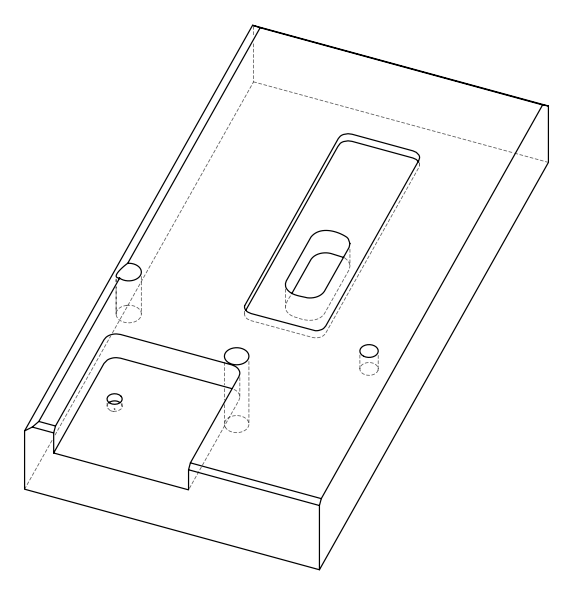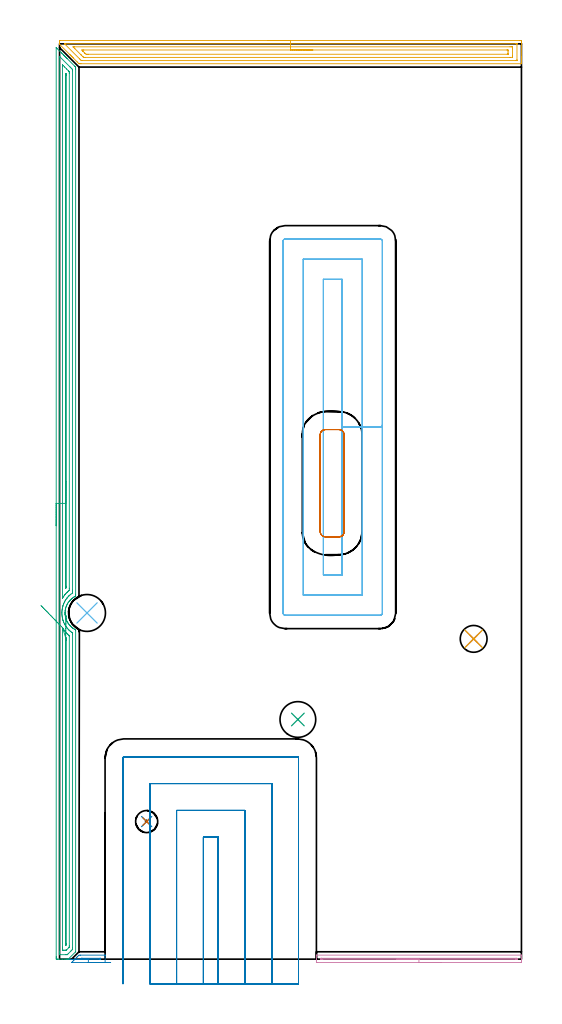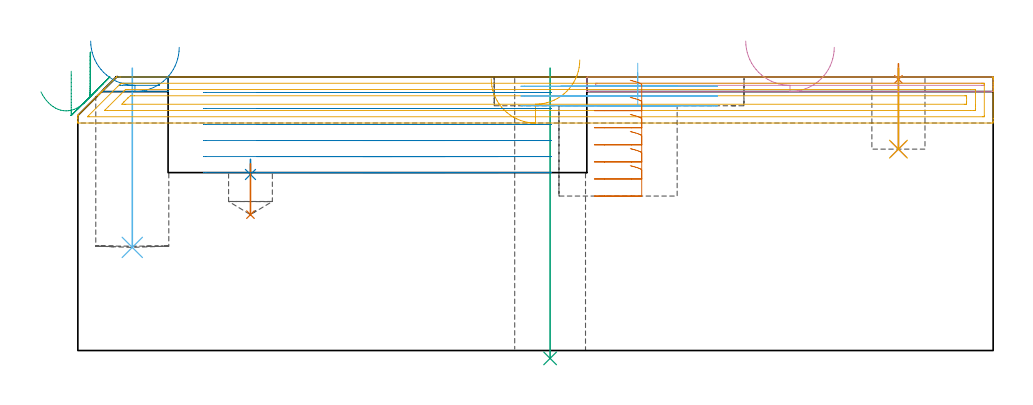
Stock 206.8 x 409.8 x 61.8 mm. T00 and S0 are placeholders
(PLAN: 14 operations, 8 tool changes, 44.6 min)
(1 SPOT_DRILL | STEP1POCKET | NXT0321_9005460120000 | 0.03 min | 2 mm3)
(2 SPOT_DRILL_1 | STEP1POCKET_2 | NXT0321_9005460120000 | 0.03 min | 2358 mm3)
(3 INDEXABLE_INSERT_DRILL_THROUGH_HOLE_FROM_SOLID | STEP1HOLE | NXT0302_003 | 0.26 min | 12370 mm3)
(4 DRILL_BLIND_HOLE_INTO_CENTER | STEP1POCKET | UGT0301_198 | 0.07 min | 714 mm3)
(5 DRILL_TO_ENLARGE_BLIND_HOLE | STEP1POCKET | UGT0301_373 | 0.07 min | 1121 mm3)
(6 INDEXABLE_INSERT_DRILL_BLIND_HOLE_FROM_SOLID | STEP1POCKET_1 | NXT0302_004 | 0.16 min | 8174 mm3)
(7 DRILL_BLIND_HOLE_INTO_CENTER_1 | STEP1POCKET_2 | UGT0301_494 | 0.05 min | 630 mm3)
(8 AREA_MILL | FG_CHAMFER_SURFACE | UGT0205_001 | 0.36 min | 108 mm3)
(9 AREA_MILL_1 | FG_CHAMFER_SURFACE_1 | UGT0205_001 | 12.99 min | 15389 mm3)
(10 AREA_MILL_2 | FG_CHAMFER_SURFACE_2 | UGT0205_001 | 1.61 min | 513 mm3)
(11 AREA_MILL_3 | FG_CHAMFER_SURFACE_3 | UGT0205_001 | 6.74 min | 10902 mm3)
(12 MILL_RECTANGULAR_POCKET | POCKET_RECTANGULAR_STRAIGHT | NXT0201_011 | Follow Part, ap 3, ae 75% | 6.72 min | 65895 mm3)
(13 MILL_RECTANGULAR_POCKET_1 | POCKET_RECTANGULAR_STRAIGHT_1 | UGT0201_010 | Follow Part, ap 4, ae 75% | 2.03 min | 33004 mm3)
(14 MILL_SLOT | SLOT_PARTIAL_RECTANGULAR | UGT0201_010 | Follow Part, ap 4, ae 75% | 13.45 min | 198446 mm3)
(TOOL NXT0321_9005460120000 | NC Spot Drill, 142deg, 12mm, Carbide, Uncoated | D12 PA142 FL30 Z2)
(TOOL NXT0302_003 | Index. Insert Drill 16mm [880-D1600L20-05] | D16 PA176 FL80 Z2)
(TOOL UGT0301_198 | Twist Drill 7.9 mm | D7.9 PA118 FL73 Z2)
(TOOL UGT0301_373 | Twist Drill Flat Bottom 12 mm | D12 PA180 FL101 Z2)
(TOOL NXT0302_004 | Index. Insert Drill 16.5mm [880-D1650L20-05] | D16.5 PA176 FL83 Z2)
(TOOL UGT0301_494 | Carbide Drill 9.9 mm | D9.9 PA118 FL87 Z2)
(TOOL UGT0205_001 | Chamfer Mill 20 x 3 x 45 deg. | D20 FL50 Z2)
(TOOL NXT0201_011 | ENDMILL 12mm [2P460-1200-NA 1630] | D12 FL38 Z6)
(TOOL UGT0201_010 | End Mill 16 mm | D16 FL22 Z2)
(OP 1 SPOT_DRILL)
G17 G21 G94 G90
T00 M6
G54
G17 G0 G90 X185.4 Y143.4 S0 M3
G43 Z71.8 H0
G94 G81 G98 Z61.275 F250. R64.8
G80
M5
M2
(OP 2 SPOT_DRILL_1)
G17 G21 G94 G90
T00 M6
G54
G17 G0 G90 X39. Y61.6 S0 M3
G43 Z71.8 H0
G94 G81 G98 Z39.774 F250. R43.2
G80
M5
M2
(OP 3 INDEXABLE_INSERT_DRILL_THROUGH_HOLE_FROM_SOLID)
G17 G21 G94 G90
T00 M6
G54
G17 G0 G90 X106.7 Y107.3 S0 M3
G43 Z71.8 H1
G94 G81 G98 Z-1.779 F250. R63.8
G80
M5
M2
(OP 4 DRILL_BLIND_HOLE_INTO_CENTER)
G17 G21 G94 G90
T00 M6
G54
G17 G0 G90 X185.4 Y143.4 S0 M3
G43 Z71.8 H0
G94 G81 G98 Z45.5 F250. R63.8
G80
M5
M2
(OP 5 DRILL_TO_ENLARGE_BLIND_HOLE)
G17 G21 G94 G90
T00 M6
G54
G17 G0 G90 X185.4 Y143.4 S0 M3
G43 Z71.8 H0
G94 G81 G98 Z45.5 F250. R63.8
G80
M5
M2
(OP 6 INDEXABLE_INSERT_DRILL_BLIND_HOLE_FROM_SOLID)
G17 G21 G94 G90
T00 M6
G54
G17 G0 G90 X12.3 Y155. S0 M3
G43 Z71.8 H1
G94 G81 G98 Z23.3 F250. R63.8
G80
M5
M2
(OP 7 DRILL_BLIND_HOLE_INTO_CENTER_1)
G17 G21 G94 G90
T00 M6
G54
G17 G0 G90 X39. Y61.6 S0 M3
G43 Z71.8 H0
G94 G81 G98 Z30.7 F250. R42.2
G80
M5
M2
(OP 8 AREA_MILL)
G17 G21 G94 G90
T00 M6
G54
G17 G0 G90 X22.9 Y-1.5 S1061 M3
G43 Z71.8 H0
Z68.5
G94 G1 X22.862 Z67.628 F250.
X22.748 Z66.763
X22.559 Z65.912
X22.297 Z65.08
X21.963 Z64.274
X21.56 Z63.5
X21.091 Z62.764
X20.56 Z62.072
X19.971 Z61.429
X19.328 Z60.839
X18.636 Z60.308
X17.9 Z59.84
X17.126 Z59.437
X16.32 Z59.103
X15.488 Z58.841
X14.636 Z58.652
X13.771 Z58.538
X12.9 Z58.5
X5.409 Y-1.499 Z58.499
X5.408 Y-1.497 Z58.501
X5.409 Y-1.491 Z58.507
X5.849 Y-1.049 Z58.948
X6.191 Y-0.709 Z59.291
X6.384 Y-0.516 Z59.484
X6.902 Y0.004 Z59.999
X7.171 Y0.271 Z60.271
X7.242 Y0.342 Z60.342
X7.775 Y0.878 Z60.873
X8.053 Y1.153 Z61.153
X8.101 Y1.201 Z61.201
X8.548 Y1.647 Z61.647
X8.705 Y1.798 Z61.788
X9.375 Y1.8 Z61.8
X20.391
X20.394 Y1.797 Z61.796
X20.4 Y1.786 Z61.786
Y-1.493 Z58.506
X20.391 Y-1.5 Z58.5
X12.9
Y-0.086 Z59.914
X10.052 Y-0.085 Z59.915
X9.566 Y-0.081 Z59.919
X9.375 Y-0.079 Z59.921
X9.353 Y-0.009 Z59.991
X9.375 Y0.02 Z60.02
X9.659 Y0.305 Z60.305
X9.721 Y0.362 Z60.362
X9.742 Y0.379 Z60.379
X9.769 Y0.381 Z60.381
X9.832 Y0.383 Z60.383
X10.087 Y0.385 Z60.385
X10.256 Y0.386 Z60.386
X17.985 Y0.385 Z60.385
X18.188
X18.394 Y0.382 Z60.382
X18.396 Y0.381 Z60.381
X18.399 Y0.378 Z60.378
X18.394 Y0.045 Z60.045
X18.39 Y-0.059 Z59.941
X18.387 Y-0.079 Z59.921
X18.365 Y-0.081 Z59.919
X18.307 Y-0.084 Z59.916
X18.188 Y-0.085 Z59.915
X17.985 Y-0.086 Z59.914
X12.9
X12.028 Z59.952
X11.163 Z60.066
X10.312 Z60.255
X9.48 Z60.517
X8.674 Z60.851
X7.9 Z61.254
X7.164 Z61.723
X6.472 Z62.254
X5.829 Z62.843
X5.239 Z63.486
X4.708 Z64.178
X4.24 Z64.914
X3.837 Z65.688
X3.503 Z66.494
X3.241 Z67.326
X3.052 Z68.178
X2.938 Z69.043
X2.9 Z69.914
G0 Z71.8
M5
M2
(OP 9 AREA_MILL_1)
G17 G21 G94 G90
T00 M6
G54
G17 G0 G90 X-1.5 Y194.05 S1061 M3
G43 Z71.8 H0
Z63.1
G94 G1 Y194.088 Z62.228 F250.
Y194.202 Z61.363
Y194.391 Z60.512
Y194.653 Z59.68
Y194.987 Z58.874
Y195.39 Z58.1
Y195.859 Z57.364
Y196.39 Z56.672
Y196.979 Z56.029
Y197.622 Z55.44
Y198.314 Z54.908
Y199.05 Z54.44
Y199.824 Z54.037
Y200.63 Z53.703
Y201.462 Z53.441
Y202.314 Z53.252
Y203.179 Z53.138
Y204.05 Z53.1
X-1.499 Y408.067 Z53.099
X-1.494 Y408.083 Z53.104
X-1.47 Y408.067 Z53.128
X-1.368 Y407.969 Z53.23
X-1.313 Y407.914 Z53.286
X-1.168 Y407.769 Z53.431
X0.756 Y405.844 Z55.356
X1.094 Y405.508 Z55.691
X1.588 Y405.012 Z56.188
X1.813 Y404.789 Z56.41
X1.972 Y404.63 Z56.567
X2.126 Y404.475 Z56.724
X2.26 Y404.341 Z56.858
X2.411 Y404.191 Z57.006
X2.557 Y404.044 Z57.155
X2.707 Y403.894 Z57.305
X2.85 Y403.752 Z57.446
X2.988 Y403.613 Z57.586
X3.154 Y403.447 Z57.752
X3.289 Y403.313 Z57.885
X3.419 Y403.182 Z58.017
X6.8 Y399.8 Z61.399
X7.173 Y399.424 Z61.773
X7.193 Y399.4 Z61.793
X7.2 Y398.529 Z61.8
Y163.366
X7.194 Y162.537 Z61.792
X7.08 Y162.472 Z61.679
X6.8 Y162.315 Z61.399
X6.531 Y162.165 Z61.13
X6.361 Y162.057 Z60.96
X6.102 Y161.893 Z60.702
X5.684 Y161.597 Z60.284
X5.661 Y161.578 Z60.261
X5.483 Y161.422 Z60.079
X5.317 Y161.28 Z59.915
X5.215 Y161.192 Z59.814
X4.787 Y160.789 Z59.386
X4.706 Y160.703 Z59.305
X4.572 Y160.546 Z59.172
X4.459 Y160.412 Z59.057
X4.332 Y160.264 Z58.932
X4.325 Y160.254 Z58.925
X3.979 Y159.81 Z58.577
X3.915 Y159.717 Z58.513
X3.874 Y159.653 Z58.472
X3.665 Y159.321 Z58.263
X3.431 Y158.916 Z58.031
X3.23 Y158.502 Z57.825
X3.206 Y158.448 Z57.8
X3.042 Y158.082 Z57.641
X3.013 Y158.001 Z57.61
X2.996 Y157.953 Z57.594
X2.867 Y157.577 Z57.466
X2.735 Y157.129 Z57.332
X2.63 Y156.683 Z57.228
X2.549 Y156.235 Z57.147
X2.547 Y156.213 Z57.144
X2.528 Y156.06 Z57.126
X2.496 Y155.788 Z57.09
X2.465 Y155.341 Z57.061
X2.463 Y155.052 Z57.053
X2.462 Y154.968
X2.46 Y154.894
X2.478 Y154.447 Z57.072
X2.481 Y154.424 Z57.074
X2.492 Y154.282 Z57.09
X2.52 Y154. Z57.116
X2.588 Y153.554 Z57.18
X2.639 Y153.29 Z57.237
X2.679 Y153.105 Z57.273
X2.793 Y152.66 Z57.388
X2.911 Y152.287 Z57.507
X3.042 Y151.918 Z57.641
X3.068 Y151.856 Z57.667
X3.106 Y151.766 Z57.705
X3.33 Y151.295 Z57.926
X3.48 Y151.003 Z58.079
X3.548 Y150.872 Z58.147
X3.668 Y150.671 Z58.268
X3.726 Y150.575 Z58.325
X3.874 Y150.349 Z58.47
X3.915 Y150.285 Z58.512
X4.135 Y149.979 Z58.735
X4.453 Y149.589 Z59.052
X4.658 Y149.358 Z59.256
X4.787 Y149.212 Z59.385
X4.912 Y149.085 Z59.509
X5.279 Y148.748 Z59.878
X5.483 Y148.578 Z60.079
X5.617 Y148.463 Z60.216
X5.659 Y148.428 Z60.258
X5.972 Y148.191 Z60.57
X6.01 Y148.165 Z60.609
X6.249 Y148.006 Z60.848
X6.309 Y147.968 Z60.909
X6.531 Y147.831 Z61.131
X6.87 Y147.64 Z61.469
X6.91 Y147.618 Z61.509
X7.096 Y147.518 Z61.691
X7.197 Y147.459 Z61.789
X7.2 Y147.271 Z61.8
Y3.312
X7.197 Y3.303 Z61.796
X7.192 Y3.293 Z61.791
X3.995 Y0.095 Z58.593
X3.9 Y0.01 Z58.495
X3.809 Y0. Z58.408
X3.728 Z58.327
X3.127 Z57.726
X2.411 Z57.006
X1.176 Z55.773
X-0.222 Z54.373
X-0.84 Z53.756
X-1.1 Y0.002 Z53.496
X-1.317 Y0.005 Z53.28
X-1.492 Y0.01 Z53.105
X-1.496 Y0.227 Z53.102
X-1.499 Y0.629 Z53.101
X-1.5 Y1.037 Z53.1
Y204.05
X-0.086 Z54.514
X-0.085 Y403.894 Z54.515
X-0.083 Y404.143 Z54.517
X-0.081 Y404.204 Z54.519
X-0.08 Y404.218 Z54.52
X-0.062 Y404.204 Z54.538
X-0.006 Y404.152 Z54.594
X0.256 Y403.894 Z54.856
X4.726 Y399.424 Z59.326
X5.044 Y399.103 Z59.644
X5.61 Y398.529 Z60.21
X5.779 Y398.336 Z60.379
X5.781 Y398.152 Z60.381
X5.785 Y397.775 Z60.385
X5.786 Y165.154 Z60.386
X5.785 Y164.4 Z60.385
X5.783 Y164.26 Z60.383
X5.778 Y163.89 Z60.378
X5.025 Y163.366 Z59.625
X4.564 Y162.962 Z59.164
X4.167 Y162.605 Z58.767
X4.099 Y162.541 Z58.699
X4.029 Y162.472 Z58.629
X3.674 Y162.079 Z58.274
X3.289 Y161.624 Z57.889
X3.268 Y161.599 Z57.868
X3.252 Y161.578 Z57.852
X2.893 Y161.087 Z57.493
X2.634 Y160.684 Z57.234
X2.549 Y160.543 Z57.149
X2.411 Y160.302 Z57.011
X2.235 Y159.969 Z56.835
X2.146 Y159.789 Z56.746
X1.949 Y159.366 Z56.549
X1.754 Y158.895 Z56.354
X1.533 Y158.244 Z56.133
X1.478 Y158.058 Z56.078
X1.462 Y158.001 Z56.062
X1.301 Y157.343 Z55.901
X1.253 Y157.107 Z55.853
X1.163 Y156.59 Z55.763
X1.117 Y156.213 Z55.717
X1.079 Y155.782 Z55.679
X1.055 Y155.319 Z55.655
X1.049 Y154.917 Z55.649
X1.067 Y154.424 Z55.667
X1.101 Y153.971 Z55.701
X1.15 Y153.53 Z55.75
X1.247 Y152.928 Z55.847
X1.307 Y152.636 Z55.907
X1.394 Y152.267 Z55.994
X1.531 Y151.744 Z56.131
X1.533 Y151.737 Z56.133
X1.764 Y151.081 Z56.364
X1.854 Y150.848 Z56.454
X2.126 Y150.245 Z56.726
X2.275 Y149.954 Z56.875
X2.411 Y149.698 Z57.011
X2.799 Y149.06 Z57.399
X2.999 Y148.766 Z57.599
X3.289 Y148.382 Z57.889
X3.464 Y148.165 Z58.064
X3.792 Y147.787 Z58.392
X4.167 Y147.395 Z58.767
X4.295 Y147.271 Z58.895
X4.697 Y146.922 Z59.297
X5.044 Y146.636 Z59.644
X5.381 Y146.377 Z59.981
X5.779 Y146.088 Z60.379
X5.781 Y145.999 Z60.381
X5.785 Y145.623 Z60.385
Y5.24
Y5.1
X5.78 Y4.351 Z60.38
X5.648 Y4.206 Z60.248
X5.346 Y3.898 Z59.946
X5.044 Y3.594 Z59.644
X4.905 Y3.454 Z59.505
X4.019 Y2.568 Z58.619
X3.868 Y2.418 Z58.468
X3.572 Y2.129 Z58.172
X3.476 Y2.038 Z58.076
X3.441 Y2.01 Z58.041
X3.391 Y2.007 Z57.991
X3.289 Y2.004 Z57.889
X2.821 Y2. Z57.421
X0.187 Z54.787
X-0.011 Y2.003 Z54.589
X-0.046 Y2.005 Z54.554
X-0.078 Y2.01 Z54.522
X-0.08 Y2.056 Z54.52
X-0.084 Y2.277 Z54.516
X-0.085 Y2.418 Z54.515
X-0.086 Y3.173 Z54.514
Y204.05
X1.328 Z55.928
X1.329 Y399.632 Z55.929
X1.33 Y400.318 Z55.93
X1.331 Y400.351 Z55.931
X1.377 Y400.318 Z55.977
X1.533 Y400.165 Z56.133
X2.277 Y399.424 Z56.877
X3.172 Y398.529 Z57.772
X4.065 Y397.635 Z58.665
X4.167 Y397.531 Z58.767
X4.355 Y397.334 Z58.955
X4.365 Y396.95 Z58.965
X4.369 Y396.741 Z58.969
X4.371 Y396.533 Z58.971
Y166.049
X4.37 Y165.841 Z58.97
X4.364 Y165.154 Z58.964
X4.261 Y165.058 Z58.861
X4.167 Y164.972 Z58.767
X3.794 Y164.64 Z58.394
X3.371 Y164.26 Z57.971
X3.329 Y164.22 Z57.929
X3.289 Y164.179 Z57.889
X2.901 Y163.761 Z57.501
X2.554 Y163.366 Z57.154
X2.489 Y163.287 Z57.089
X2.411 Y163.19 Z57.011
X2.105 Y162.784 Z56.705
X1.872 Y162.472 Z56.472
X1.737 Y162.265 Z56.337
X1.533 Y161.948 Z56.133
X1.391 Y161.723 Z55.991
X1.334 Y161.651 Z55.934
X1.329 Y161.73 Z55.929
Y161.744
X1.328 Y204.05 Z55.928
X2.743 Z57.343
Y395.847
X2.745 Y396.185 Z57.345
X2.749 Y396.397 Z57.349
X2.753 Y396.487 Z57.353
X2.848 Y396.397 Z57.448
X2.9 Y396.343 Z57.5
X2.95 Y396.289 Z57.55
X2.953 Y396.189 Z57.553
X2.956 Y395.847 Z57.556
X2.957 Y395.628 Z57.557
Y166.943
X2.956 Y166.605 Z57.556
X2.953 Y166.39 Z57.553
X2.95 Y166.282 Z57.55
X2.846 Y166.177 Z57.446
X2.753 Y166.091 Z57.353
X2.747 Y166.277 Z57.347
X2.745 Y166.386 Z57.345
X2.743 Y166.605 Z57.343
Y166.943
Y204.05
Y204.922 Z57.381
Y205.787 Z57.495
Y206.638 Z57.683
Y207.47 Z57.946
Y208.276 Z58.28
Y209.05 Z58.682
Y209.786 Z59.151
Y210.478 Z59.682
Y211.121 Z60.272
Y211.711 Z60.915
Y212.242 Z61.607
Y212.71 Z62.343
Y213.113 Z63.117
Y213.447 Z63.922
Y213.709 Z64.754
Y213.898 Z65.606
Y214.012 Z66.471
Y214.05 Z67.343
G0 Z71.8
X-8.338 Y158.377
Z58.44
G1 X-7.971 Y157.997 Z57.746
X-7.563 Y157.575 Z57.101
X-7.117 Y157.114 Z56.509
X-6.637 Y156.618 Z55.976
X-6.127 Y156.09 Z55.505
X-5.59 Y155.534 Z55.099
X-5.031 Y154.956 Z54.763
X-4.453 Y154.358 Z54.497
X-3.861 Y153.746 Z54.306
X-3.261 Y153.125 Z54.189
X-2.655 Y152.498 Z54.148
X-2.049 Y151.872 Z54.183
X-1.448 Y151.249 Z54.293
X-0.855 Y150.637 Z54.479
X-0.276 Y150.038 Z54.739
X0.285 Y149.458 Z55.07
X0.824 Y148.9 Z55.47
X1.336 Y148.37 Z55.936
X1.345 Y148.361 Z55.945
X1.362 Y148.34 Z55.962
X1.469 Y148.165 Z56.069
X1.533 Y148.062 Z56.133
X1.84 Y147.585 Z56.44
X2.058 Y147.271 Z56.658
X2.411 Y146.811 Z57.011
X2.778 Y146.377 Z57.378
X3.289 Y145.826 Z57.889
X3.657 Y145.483 Z58.257
X4.167 Y145.035 Z58.767
X4.28 Y144.935 Z58.88
X4.339 Y144.88 Z58.939
X4.365 Y144.852 Z58.965
X4.366 Y144.797 Z58.966
X4.37 Y144.589 Z58.97
X4.371 Y144.381 Z58.971
Y5.994
Y5.787
X4.368 Y5.577 Z58.968
X4.364 Y5.439 Z58.964
X4.355 Y5.366 Z58.955
X4.134 Y5.133 Z58.734
X3.207 Y4.206 Z57.807
X3.044 Y4.047 Z57.644
X3.013 Y4.02 Z57.613
X2.998 Y4.01 Z57.598
X2.95 Y4.007 Z57.55
X2.815 Y4.002 Z57.415
X2.613 Y4. Z57.213
X2.411 Z57.011
X1.734 Y4.001 Z56.334
X1.533 Y4.005 Z56.133
X1.338 Y4.01 Z55.938
X1.334 Y4.206 Z55.934
X1.331 Y4.413 Z55.931
X1.329 Y5.1 Z55.929
X1.328 Y5.309 Z55.928
Y147.48
X1.33 Y148.165 Z55.93
X1.331 Y148.249 Z55.931
X1.334 Y148.368 Z55.934
X1.336 Y148.37 Z55.936
X2.75 Y143.896 Z57.35
X2.846 Y143.819 Z57.446
X2.916 Y143.758 Z57.516
X2.95 Y143.725 Z57.55
X2.952 Y143.695 Z57.552
X2.955 Y143.476 Z57.555
X2.957 Y143.139 Z57.557
Y142.8
Y6.889
X2.955 Y6.67 Z57.555
X2.953 Y6.498 Z57.553
X2.95 Y6.419 Z57.55
X2.915 Y6.375 Z57.515
X2.836 Y6.292 Z57.436
X2.785 Y6.242 Z57.385
X2.755 Y6.214 Z57.355
X2.75 Y6.255 Z57.35
X2.747 Y6.362 Z57.347
X2.744 Y6.55 Z57.344
X2.743 Y11.463 Z57.343
Y143.019
X2.744 Y143.356 Z57.344
X2.747 Y143.695 Z57.347
X2.75 Y143.896 Z57.35
X2.761 Y144.767 Z57.399
X2.772 Y145.63 Z57.524
X2.784 Y146.48 Z57.724
X2.795 Y147.308 Z57.998
X2.805 Y148.109 Z58.342
X2.815 Y148.878 Z58.755
X2.825 Y149.607 Z59.233
X2.834 Y150.292 Z59.774
X2.842 Y150.928 Z60.371
X2.85 Y151.508 Z61.022
X2.857 Y152.03 Z61.721
X2.863 Y152.489 Z62.463
X2.868 Y152.882 Z63.242
X2.872 Y153.205 Z64.053
X2.876 Y153.456 Z64.888
X2.878 Y153.634 Z65.742
X2.879 Y153.736 Z66.608
X2.88 Y153.763 Z67.48
G0 Z71.8
M5
M2
(OP 10 AREA_MILL_2)
G17 G21 G94 G90
T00 M6
G54
G17 G0 G90 X170.9 Y-1.5 S1061 M3
G43 Z71.8 H0
Z68.5
G94 G1 X170.862 Z67.628 F250.
X170.748 Z66.763
X170.559 Z65.912
X170.297 Z65.08
X169.963 Z64.274
X169.56 Z63.5
X169.092 Z62.764
X168.56 Z62.072
X167.971 Z61.429
X167.328 Z60.839
X166.636 Z60.308
X165.9 Z59.84
X165.126 Z59.437
X164.32 Z59.103
X163.488 Z58.841
X162.636 Z58.652
X161.772 Z58.538
X160.9 Z58.5
X115.558
X115.285 Y-1.498 Z58.502
X115.002 Y-1.491 Z58.505
X115. Y-1.383 Z58.615
Y-0.287 Z59.709
Y0.159 Z60.158
Y1.627 Z61.625
X115.002 Y1.715 Z61.707
X115.01 Y1.797 Z61.789
X115.113 Y1.8 Z61.8
X206.687
X206.79 Y1.797 Z61.789
X206.798 Y1.715 Z61.707
X206.8 Y1.627 Z61.625
Y0.159 Z60.158
Y-0.287 Z59.709
Y-0.51 Z59.487
Y-1.16 Z58.837
Y-1.383 Z58.615
X206.798 Y-1.491 Z58.505
X206.514 Y-1.5 Z58.5
X160.9
Y-0.086 Z59.914
X117.816
X117.336 Y-0.084 Z59.916
X117.128 Y-0.082 Z59.918
X117.03 Y-0.079 Z59.921
X117.01 Y-0.048 Z59.952
X117.003 Y0.04 Z60.04
X117.005 Y0.208 Z60.208
X117.009 Y0.315 Z60.315
X117.015 Y0.38 Z60.38
X117.025 Y0.381 Z60.381
X117.098 Y0.384 Z60.384
X117.247 Y0.385 Z60.385
X117.336 Y0.386 Z60.386
X204.259 Y0.385 Z60.385
X204.464 Y0.384 Z60.384
X204.672 Y0.382 Z60.382
X204.77 Y0.379 Z60.379
X204.79 Y0.348 Z60.348
X204.796 Y0.26 Z60.26
X204.793 Y-0.015 Z59.985
X204.79 Y-0.069 Z59.931
X204.786 Y-0.079 Z59.921
X204.763 Y-0.081 Z59.919
X204.704 Y-0.084 Z59.916
X204.464 Y-0.085 Z59.915
X204.259 Y-0.086 Z59.914
X160.9
X160.028 Z59.952
X159.164 Z60.066
X158.312 Z60.255
X157.48 Z60.517
X156.674 Z60.851
X155.9 Z61.254
X155.164 Z61.723
X154.472 Z62.254
X153.829 Z62.843
X153.24 Z63.486
X152.708 Z64.178
X152.24 Z64.914
X151.837 Z65.688
X151.503 Z66.494
X151.241 Z67.326
X151.052 Z68.178
X150.938 Z69.043
X150.9 Z69.914
G0 Z71.8
M5
M2
(OP 11 AREA_MILL_3)
G17 G21 G94 G90
T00 M6
G54
G17 G0 G90 X93.4 Y411.3 S1061 M3
G43 Z71.8 H0
Z61.4
G94 G1 X93.438 Z60.528 F250.
X93.552 Z59.664
X93.741 Z58.812
X94.003 Z57.98
X94.337 Z57.174
X94.74 Z56.4
X95.208 Z55.664
X95.74 Z54.972
X96.329 Z54.329
X96.972 Z53.74
X97.664 Z53.209
X98.4 Z52.74
X99.174 Z52.337
X99.98 Z52.003
X100.812 Z51.741
X101.664 Z51.552
X102.528 Z51.438
X103.4 Z51.4
X206.177
X206.561 Y411.297 Z51.402
X206.79 Y411.293 Z51.405
X206.795 Y410.92 Z51.778
X206.8 Y410.309 Z52.389
Y403.909 Z58.785
Y403.378 Z59.318
Y403.033 Z59.663
Y402.502 Z60.194
Y402.156 Z60.538
Y401.465 Z61.235
Y401.2 Z61.5
X206.798 Y401.048 Z61.644
X206.79 Y400.902 Z61.788
X206.624 Y400.9 Z61.8
X9.56
X8.748 Y400.905 Z61.795
X8.699 Y400.907 Z61.793
X8.666 Y400.936 Z61.764
X7.88 Y401.718 Z60.979
X6.265 Y403.334 Z59.364
X6.127 Y403.471 Z59.225
X5.985 Y403.614 Z59.084
X5.835 Y403.763 Z58.934
X5.689 Y403.909 Z58.786
X5.538 Y404.061 Z58.637
X5.406 Y404.193 Z58.504
X5.25 Y404.347 Z58.348
X5.092 Y404.507 Z58.19
X4.976 Y404.623 Z58.075
X4.812 Y404.785 Z57.909
X4.645 Y404.954 Z57.744
X4.546 Y405.053 Z57.645
X0.176 Y409.424 Z53.275
X0.005 Y409.6 Z53.099
X0.002 Y409.605 Z53.094
X0. Y409.951 Z52.749
Y410.229 Z52.471
Y410.92 Z51.775
X0.001 Y411.264 Z51.432
X0.003 Y411.291 Z51.405
X0.176 Y411.3 Z51.4
X103.4
Y409.886 Z52.814
X204.389 Y409.885 Z52.815
X204.552 Y409.884 Z52.816
X204.745 Y409.88 Z52.82
X204.786 Y409.879 Z52.821
X204.791 Y409.853 Z52.847
X204.795 Y409.821 Z52.879
X204.799 Y409.642 Z53.058
X204.8 Y402.631 Z60.069
X204.798 Y402.496 Z60.204
X204.794 Y402.389 Z60.311
X204.79 Y402.324 Z60.376
X204.755 Y402.321 Z60.379
X204.389 Y402.316 Z60.384
X204.228 Y402.315 Z60.385
X10.292
X9.927 Y402.319 Z60.381
X9.748 Y402.321 Z60.379
X9.56 Y402.498 Z60.202
X9.018 Y403.033 Z59.667
X2.41 Y409.64 Z53.06
X2.234 Y409.82 Z52.88
X2.204 Y409.854 Z52.846
X2.184 Y409.879 Z52.821
X2.215 Y409.88 Z52.82
X2.41 Y409.884 Z52.816
X2.572 Y409.885 Z52.815
X103.4 Y409.886 Z52.814
Y408.472 Z54.228
X201.708 Y408.471 Z54.229
X202.419 Y408.47 Z54.23
X202.602 Y408.468 Z54.232
X202.777 Y408.465 Z54.235
X202.79 Y408.291 Z54.409
X202.797 Y408.1 Z54.6
X202.8 Y407.414 Z55.286
Y407.22 Z55.48
X202.799 Y404.592 Z58.108
X202.79 Y403.909 Z58.791
X202.779 Y403.735 Z58.965
X201.708 Y403.729 Z58.971
X11.348
X11.163 Y403.731 Z58.969
X10.8 Y403.735 Z58.965
X10.602 Y403.909 Z58.791
X10.454 Y404.049 Z58.651
X9.714 Y404.785 Z57.915
X9.56 Y404.939 Z57.761
X6.879 Y407.62 Z55.08
X6.21 Y408.291 Z54.409
X6.119 Y408.387 Z54.313
X6.066 Y408.445 Z54.255
X6.052 Y408.465 Z54.235
X6.695 Y408.471 Z54.229
X103.4 Y408.472 Z54.228
Y407.057 Z55.643
X200.285
X200.655 Y407.056 Z55.644
X200.718 Y407.054 Z55.646
X200.778 Y407.051 Z55.649
X200.79 Y406.967 Z55.733
X200.8 Y406.553 Z56.147
Y405.676 Z57.024
X200.797 Y405.231 Z57.469
X200.794 Y405.177 Z57.523
X200.791 Y405.155 Z57.545
X200.766 Y405.15 Z57.55
X200.627 Y405.146 Z57.554
X200.45 Y405.143 Z57.557
X12.77
X12.241 Y405.146 Z57.554
X11.87 Y405.15 Z57.55
X11.348 Y405.605 Z57.095
X11.289 Y405.662 Z57.038
X10.454 Y406.495 Z56.205
X10.413 Y406.538 Z56.162
X9.932 Y407.05 Z55.65
X10.454 Y407.055 Z55.645
X10.819 Y407.057 Z55.643
X103.4
X104.272 Z55.681
X105.136 Z55.795
X105.988 Z55.983
X106.82 Z56.246
X107.626 Z56.58
X108.4 Z56.982
X109.136 Z57.451
X109.828 Z57.982
X110.471 Z58.572
X111.06 Z59.215
X111.592 Z59.907
X112.06 Z60.643
X112.463 Z61.416
X112.797 Z62.222
X113.059 Z63.054
X113.248 Z63.906
X113.362 Z64.771
X113.4 Z65.643
G0 Z71.8
M5
M2
(OP 12 MILL_RECTANGULAR_POCKET)
G17 G21 G94 G90
T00 M6
G54
G17 G0 G90 X126.5 Y218.772 S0 M3
G43 Z71.918 H1
Z64.918
G94 G1 Y238.2 Z59.712 F250.
Y304.4 F500.
X118.1
Y172.
X126.5
Y238.2
X135.5
Y313.4
X109.1
Y163.
X135.5
Y238.2
X144.5
Y321.6
G3 X143.7 Y322.4 R0.8
G1 X100.9
G3 X100.1 Y321.6 R0.8
G1 Y154.8
G3 X100.9 Y154. R0.8
G1 X143.7
G3 X144.5 Y154.8 R0.8
G1 Y238.2
Y239.2
G0 X126.5 Y218.772 Z62.712
G1 Y238.2 Z57.506 F250.
Y304.4 F500.
X118.1
Y172.
X126.5
Y238.2
X135.5
Y313.4
X109.1
Y163.
X135.5
Y238.2
X144.5
Y321.6
G3 X143.7 Y322.4 R0.8
G1 X100.9
G3 X100.1 Y321.6 R0.8
G1 Y154.8
G3 X100.9 Y154. R0.8
G1 X143.7
G3 X144.5 Y154.8 R0.8
G1 Y238.2
Y239.2
G0 X126.5 Y218.772 Z60.506
G1 Y238.2 Z55.3 F250.
Y304.4 F500.
X118.1
Y172.
X126.5
Y238.2
X135.5
Y313.4
X109.1
Y163.
X135.5
Y238.2
X144.5
Y321.6
G3 X143.7 Y322.4 R0.8
G1 X100.9
G3 X100.1 Y321.6 R0.8
G1 Y154.8
G3 X100.9 Y154. R0.8
G1 X143.7
G3 X144.5 Y154.8 R0.8
G1 Y238.2
Y239.2
G0 Z71.918
M5
M2
(OP 13 MILL_RECTANGULAR_POCKET_1)
G17 G21 G94 G90
T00 M6
G54
G17 G0 G90 X124.815 Y189.1 S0 M3
G43 Z71.918 H0
Z61.058
G94 G1 X125.1 Z60.982 F250.
X125.252 Z60.941
X125.661 Y189.164 Z60.83
X126.052 Y189.301 Z60.719
X126.412 Y189.505 Z60.608
X126.73 Y189.77 Z60.497
X126.995 Y190.088 Z60.386
X127.199 Y190.448 Z60.275
X127.336 Y190.839 Z60.164
X127.4 Y191.248 Z60.053
Y213.1 Z54.198
Y234.8 F500.
G3 X125.1 Y237.1 R2.3
G1 X119.
G3 X116.7 Y234.8 R2.3
G1 Y191.4
G3 X119. Y189.1 R2.3
G1 X125.1
G3 X127.4 Y191.4 R2.3
G1 Y213.1
Y214.1
G0 X124.815 Y189.1 Z57.198
G1 X125.1 Z57.122 F250.
X125.252 Z57.081
X125.661 Y189.164 Z56.97
X126.052 Y189.301 Z56.859
X126.412 Y189.505 Z56.748
X126.73 Y189.77 Z56.638
X126.995 Y190.088 Z56.527
X127.199 Y190.448 Z56.416
X127.336 Y190.839 Z56.305
X127.4 Y191.248 Z56.194
Y213.1 Z50.339
Y234.8 F500.
G3 X125.1 Y237.1 R2.3
G1 X119.
G3 X116.7 Y234.8 R2.3
G1 Y191.4
G3 X119. Y189.1 R2.3
G1 X125.1
G3 X127.4 Y191.4 R2.3
G1 Y213.1
Y214.1
G0 X124.815 Y189.1 Z53.339
G1 X125.1 Z53.262 F250.
X125.252 Z53.222
X125.661 Y189.164 Z53.111
X126.052 Y189.301 Z53.
X126.412 Y189.505 Z52.889
X126.73 Y189.77 Z52.778
X126.995 Y190.088 Z52.667
X127.199 Y190.448 Z52.556
X127.336 Y190.839 Z52.445
X127.4 Y191.248 Z52.334
Y213.1 Z46.479
Y234.8 F500.
G3 X125.1 Y237.1 R2.3
G1 X119.
G3 X116.7 Y234.8 R2.3
G1 Y191.4
G3 X119. Y189.1 R2.3
G1 X125.1
G3 X127.4 Y191.4 R2.3
G1 Y213.1
Y214.1
G0 X124.815 Y189.1 Z49.479
G1 X125.1 Z49.403 F250.
X125.252 Z49.362
X125.661 Y189.164 Z49.251
X126.052 Y189.301 Z49.14
X126.412 Y189.505 Z49.029
X126.73 Y189.77 Z48.918
X126.995 Y190.088 Z48.807
X127.199 Y190.448 Z48.696
X127.336 Y190.839 Z48.585
X127.4 Y191.248 Z48.474
Y213.1 Z42.619
Y234.8 F500.
G3 X125.1 Y237.1 R2.3
G1 X119.
G3 X116.7 Y234.8 R2.3
G1 Y191.4
G3 X119. Y189.1 R2.3
G1 X125.1
G3 X127.4 Y191.4 R2.3
G1 Y213.1
Y214.1
G0 X124.815 Y189.1 Z45.619
G1 X125.1 Z45.543 F250.
X125.252 Z45.502
X125.661 Y189.164 Z45.391
X126.052 Y189.301 Z45.28
X126.412 Y189.505 Z45.17
X126.73 Y189.77 Z45.059
X126.995 Y190.088 Z44.948
X127.199 Y190.448 Z44.837
X127.336 Y190.839 Z44.726
X127.4 Y191.248 Z44.615
Y213.1 Z38.76
Y234.8 F500.
G3 X125.1 Y237.1 R2.3
G1 X119.
G3 X116.7 Y234.8 R2.3
G1 Y191.4
G3 X119. Y189.1 R2.3
G1 X125.1
G3 X127.4 Y191.4 R2.3
G1 Y213.1
Y214.1
G0 X124.815 Y189.1 Z41.76
G1 X125.1 Z41.683 F250.
X125.252 Z41.643
X125.661 Y189.164 Z41.532
X126.052 Y189.301 Z41.421
X126.412 Y189.505 Z41.31
X126.73 Y189.77 Z41.199
X126.995 Y190.088 Z41.088
X127.199 Y190.448 Z40.977
X127.336 Y190.839 Z40.866
X127.4 Y191.248 Z40.755
Y213.1 Z34.9
Y234.8 F500.
G3 X125.1 Y237.1 R2.3
G1 X119.
G3 X116.7 Y234.8 R2.3
G1 Y191.4
G3 X119. Y189.1 R2.3
G1 X125.1
G3 X127.4 Y191.4 R2.3
G1 Y213.1
Y214.1
G0 Z71.918
M5
M2
(OP 14 MILL_SLOT)
G17 G21 G94 G90
T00 M6
G54
G17 G0 G90 X71. Y-11. S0 M3
G43 Z71.918 H0
Z58.298
G94 G1 Y-8. F250.
Y54.6 F500.
X64.4
Y-8.
Y-11. F250.
X83.
Y-8.
Y66.6 F500.
X52.4
Y-8.
Y-11. F250.
X95.
Y-8.
Y78.6 F500.
X40.4
Y-8.
Y-11. F250.
X107.
Y-8.
Y90.1 F500.
G3 X106.5 Y90.6 R0.5
G1 X28.9
G3 X28.4 Y90.1 R0.5
G1 Y-8.
Y-11. F250.
G0 X71. Z54.678
G1 Y-8.
Y54.6 F500.
X64.4
Y-8.
Y-11. F250.
X83.
Y-8.
Y66.6 F500.
X52.4
Y-8.
Y-11. F250.
X95.
Y-8.
Y78.6 F500.
X40.4
Y-8.
Y-11. F250.
X107.
Y-8.
Y90.1 F500.
G3 X106.5 Y90.6 R0.5
G1 X28.9
G3 X28.4 Y90.1 R0.5
G1 Y-8.
Y-11. F250.
G0 X71. Z51.059
G1 Y-8.
Y54.6 F500.
X64.4
Y-8.
Y-11. F250.
X83.
Y-8.
Y66.6 F500.
X52.4
Y-8.
Y-11. F250.
X95.
Y-8.
Y78.6 F500.
X40.4
Y-8.
Y-11. F250.
X107.
Y-8.
Y90.1 F500.
G3 X106.5 Y90.6 R0.5
G1 X28.9
G3 X28.4 Y90.1 R0.5
G1 Y-8.
Y-11. F250.
G0 X71. Z47.439
G1 Y-8.
Y54.6 F500.
X64.4
Y-8.
Y-11. F250.
X83.
Y-8.
Y66.6 F500.
X52.4
Y-8.
Y-11. F250.
X95.
Y-8.
Y78.6 F500.
X40.4
Y-8.
Y-11. F250.
X107.
Y-8.
Y90.1 F500.
G3 X106.5 Y90.6 R0.5
G1 X28.9
G3 X28.4 Y90.1 R0.5
G1 Y-8.
Y-11. F250.
G0 X71. Z43.82
G1 Y-8.
Y54.6 F500.
X64.4
Y-8.
Y-11. F250.
X83.
Y-8.
Y66.6 F500.
X52.4
Y-8.
Y-11. F250.
X95.
Y-8.
Y78.6 F500.
X40.4
Y-8.
Y-11. F250.
X107.
Y-8.
Y90.1 F500.
G3 X106.5 Y90.6 R0.5
G1 X28.9
G3 X28.4 Y90.1 R0.5
G1 Y-8.
Y-11. F250.
G0 X71. Z40.2
G1 Y-8.
Y54.6 F500.
X64.4
Y-8.
Y-11. F250.
X83.
Y-8.
Y66.6 F500.
X52.4
Y-8.
Y-11. F250.
X95.
Y-8.
Y78.6 F500.
X40.4
Y-8.
Y-11. F250.
X107.
Y-8.
Y90.1 F500.
G3 X106.5 Y90.6 R0.5
G1 X28.9
G3 X28.4 Y90.1 R0.5
G1 Y-8.
Y-11. F250.
G0 Z71.918
M5
M2
